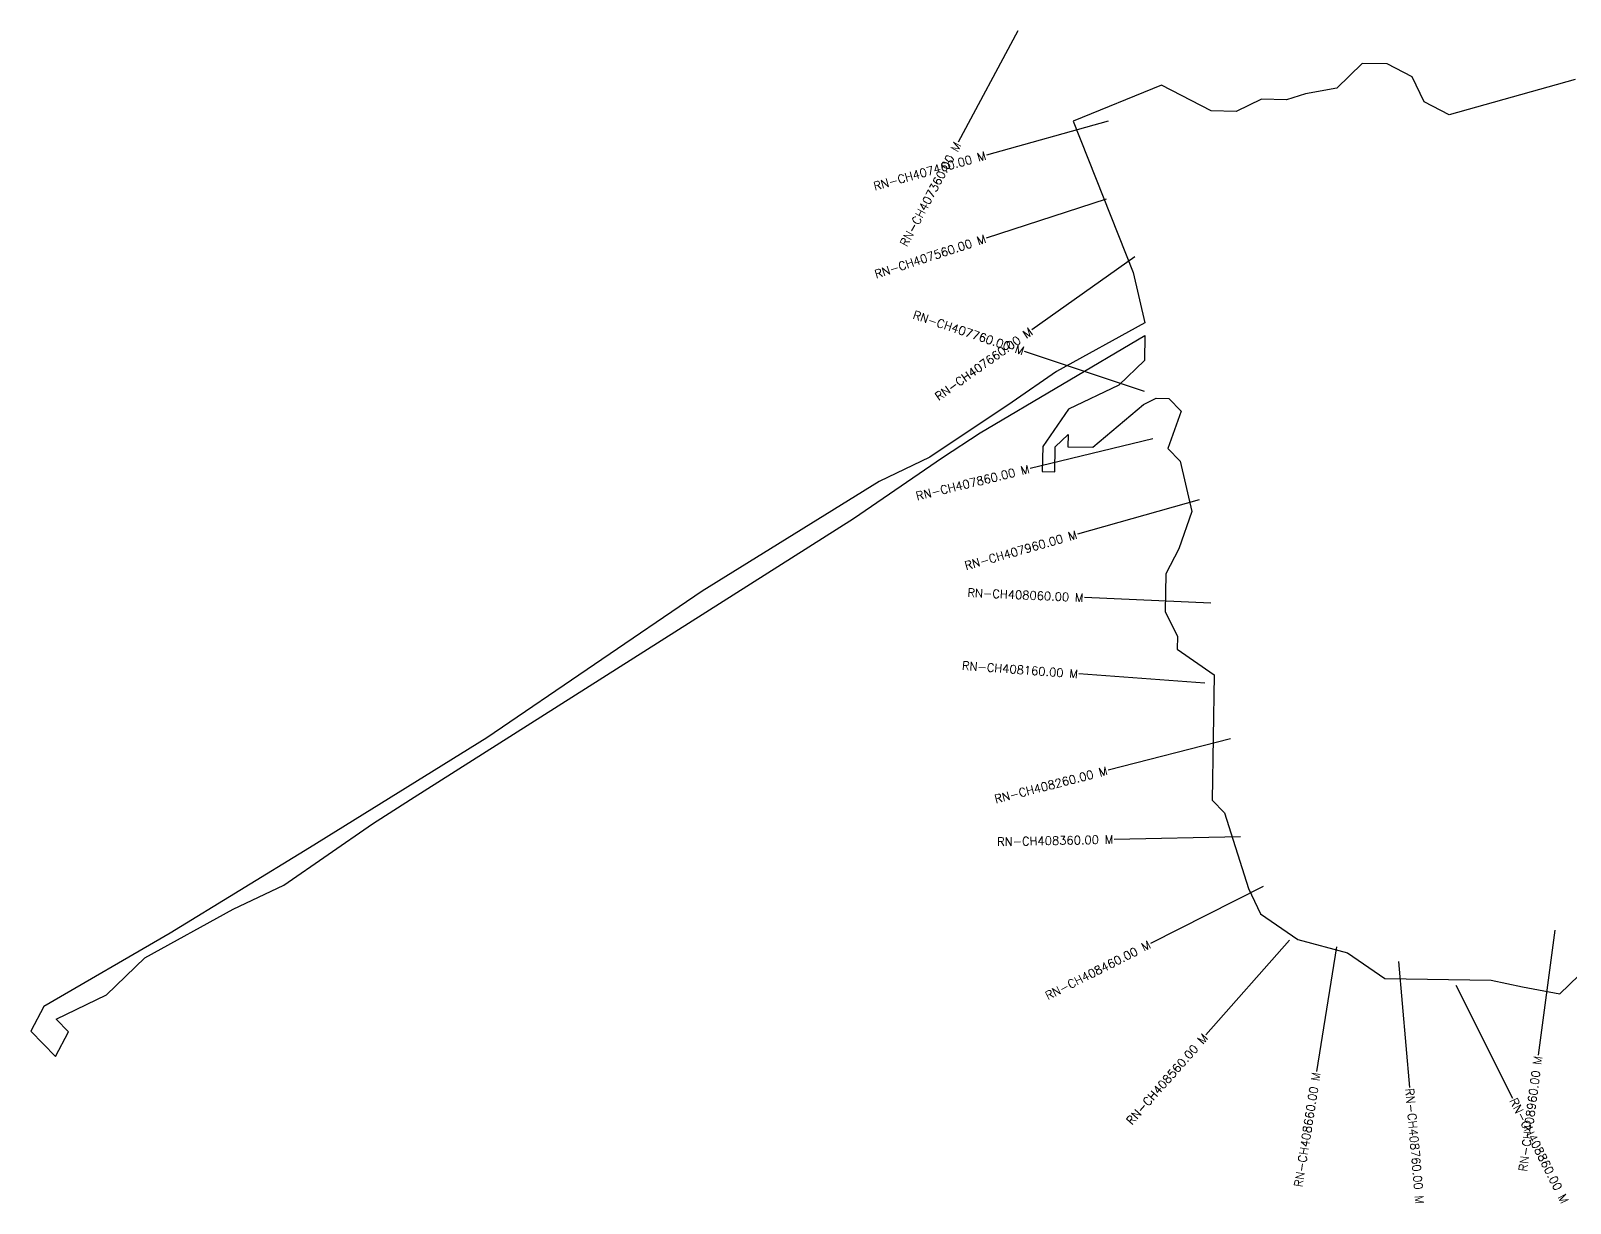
# Model space of a CAD drawing. Header units: metres. Extents: x 302737 to 307195, y 1938532 to 1940856.
# Drawn here: x 302737 to 304564, y 1938812 to 1940204 of the extents above; entities that cross this region are included whole.
import ezdxf
from ezdxf.enums import TextEntityAlignment as Align

# ---------------------------------------------------------------- set-up
doc = ezdxf.new("R2010")
doc.units = ezdxf.units.M
for name, color, linetype in [('CS', 134, 'Continuous'), ('CSMark', 6, 'Continuous'), ('VILLAGE BOUNDRY', 10, 'Continuous')]:
    doc.layers.add(name, color=color, linetype=linetype)
doc.styles.get("Standard").update_dxf_attribs({"font": 'simplex.shx'})

msp = doc.modelspace()

# ---------------------------------------------------------------- linework, layer by layer
at = {"layer": 'CS'}
for p, q in [((303908.3, 1940203.6), (303837.7, 1940071.3)), ((304015.7, 1940096.3), (303871.2, 1940056)), ((304013.5, 1940003.9), (303871, 1939957.3)), ((304047.4, 1939935.3), (303925, 1939848.4)), ((304058.7, 1939775.4), (303916.4, 1939822.9)), ((304068.7, 1939719.3), (303922.9, 1939683.8)), ((304123.7, 1939646.8), (303979.3, 1939605.9)), ((304137.4, 1939524.1), (303987.5, 1939530.6)), ((304130.3, 1939429), (303980.7, 1939440)), ((304160.9, 1939362.8), (304015.6, 1939325.6)), ((304172.8, 1939246.7), (304022.8, 1939243.6)), ((304199.7, 1939187.8), (304065.9, 1939120)), ((304545.9, 1939136), (304526.3, 1938987.3)), ((304231.1, 1939123.9), (304131.8, 1939011.4)), ((304286.7, 1939116.2), (304263.1, 1938968.1)), ((304360.4, 1939098.6), (304373.5, 1938949.1)), ((304428.5, 1939070.6), (304495.9, 1938936.5))]:
    msp.add_line(p, q, dxfattribs=at)
at = {"layer": 'VILLAGE BOUNDRY'}
msp.add_lwpolyline([(304570, 1940145.9), (304420.5, 1940103.7), (304391, 1940119.1), (304376.6, 1940149.1), (304347.1, 1940164.4), (304317.4, 1940164.9), (304287.2, 1940135.7), (304249.8, 1940128.8), (304227.4, 1940121.8), (304197.7, 1940122.3), (304167.7, 1940107.9), (304138, 1940108.4), (304078.9, 1940139.1), (303974.1, 1940096.2), (304045.5, 1939916.5), (304059.4, 1939856.8), (303954.4, 1939799), (303901.7, 1939762.7), (303803.9, 1939697.4), (303743.9, 1939668.6), (303533.5, 1939538.3), (303277.8, 1939364), (303067.4, 1939233.6), (302902.1, 1939132.1), (302751.9, 1939045.4), (302736.5, 1939015.9), (302765.8, 1938985.7), (302781.1, 1939015.1), (302766.5, 1939030.3), (302826.5, 1939059), (302871.8, 1939102.9), (302976.9, 1939160.7), (303036.9, 1939189.4), (303142.2, 1939262.1), (303187.3, 1939291.1), (303713.5, 1939624.5), (303818.8, 1939697.2), (303863.9, 1939726.1), (304059.2, 1939841.9), (304058.7, 1939812.2), (304028.4, 1939782.9), (303968.5, 1939754.2), (303938, 1939710.1), (303937.5, 1939680.3), (303952.4, 1939680.1), (303952.9, 1939709.8), (303968, 1939724.4), (303967.7, 1939709.6), (303997.5, 1939709.1), (304057.8, 1939760.1), (304072.8, 1939767.3), (304087.7, 1939767.1), (304102.3, 1939752), (304086.7, 1939707.6), (304101.3, 1939692.5), (304115.2, 1939632.7), (304099.6, 1939588.4), (304084.3, 1939558.9), (304083.5, 1939514.3), (304097.9, 1939484.3), (304097.6, 1939469.4), (304141.7, 1939438.9), (304139.3, 1939290.2), (304153.9, 1939275.1), (304182.2, 1939185.4), (304196.6, 1939155.4), (304240.7, 1939124.9), (304299.9, 1939109.1), (304344, 1939078.6), (304470.5, 1939076.5), (304507.5, 1939068.4), (304552, 1939060.3), (304597.4, 1939104.1)], dxfattribs=at)

# ---------------------------------------------------------------- texts
at = {"layer": 'CSMark'}
for s, rotation, p in [('RN-CH407360.00 M', 61.9134, (303837.2, 1940070.4)), ('RN-CH407460.00 M', 15.5647, (303870.3, 1940055.8)), ('RN-CH407560.00 M', 18.0937, (303870, 1939957)), ('RN-CH407760.00 M', 341.553, (303915.5, 1939823.2)), ('RN-CH407660.00 M', 35.365, (303924.2, 1939847.9)), ('RN-CH407860.00 M', 13.6801, (303921.9, 1939683.6)), ('RN-CH407960.00 M', 15.8268, (303978.4, 1939605.7)), ('RN-CH408060.00 M', 357.5099, (303986.5, 1939530.6)), ('RN-CH408160.00 M', 355.8224, (303979.8, 1939440)), ('RN-CH408260.00 M', 14.3682, (304014.7, 1939325.4)), ('RN-CH408360.00 M', 1.1774, (304021.8, 1939243.6)), ('RN-CH408460.00 M', 26.8845, (304065.1, 1939119.5)), ('RN-CH408560.00 M', 48.5805, (304131.2, 1939010.6)), ('RN-CH408960.00 M', 82.4802, (304526.1, 1938986.3)), ('RN-CH408660.00 M', 80.952, (304262.9, 1938967.1))]:
    msp.add_text(s, height=10, rotation=rotation, dxfattribs=at).set_placement(p, align=Align.MIDDLE_RIGHT)
for s, rotation, p in [('RN-CH408760.00 M', 275.0389, (304373.6, 1938948.2)), ('RN-CH408860.00 M', 296.7008, (304496.4, 1938935.7))]:
    msp.add_text(s, height=10, rotation=rotation, dxfattribs=at).set_placement(p, align=Align.MIDDLE_LEFT)

doc.saveas('drawing.dxf')
